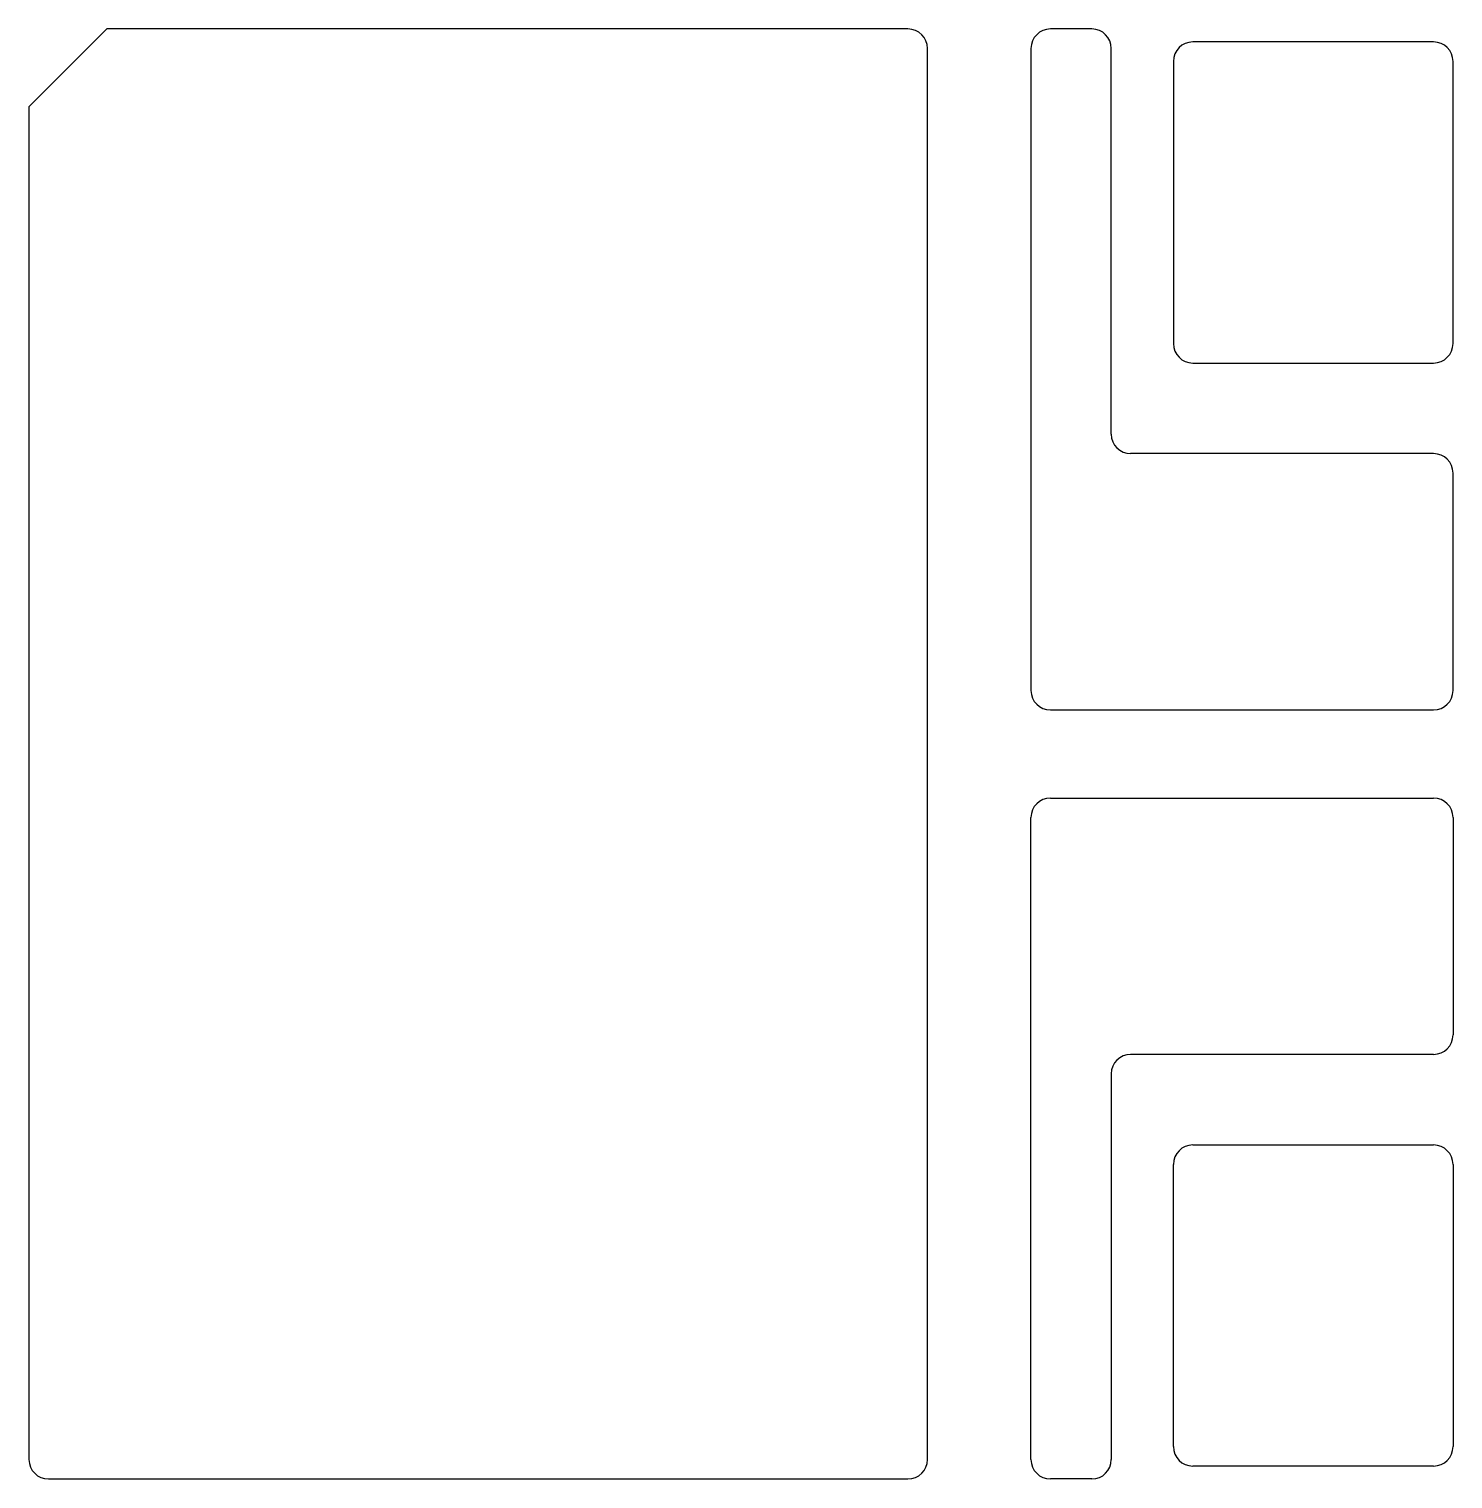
# Model space of a CAD drawing. Header units: millimetres. Extents: x 90.65 to 96.15, y 129.48 to 135.08.
import ezdxf

# ---------------------------------------------------------------- set-up
doc = ezdxf.new("R2010")
doc.units = ezdxf.units.MM
doc.layers.add('Default', color=7, linetype='Continuous')

msp = doc.modelspace()

# ---------------------------------------------------------------- linework, layer by layer
at = {"layer": 'Default', "color": 7, "linetype": 'Continuous'}
for p, q in [((90.9532, 135.08), (90.6532, 134.78)), ((94.0482, 135.08), (90.9532, 135.08)), ((94.7582, 135.08), (94.5982, 135.08)), ((96.0782, 135.03), (95.1482, 135.03)), ((94.1232, 129.555), (94.1232, 135.005)), ((94.5232, 135.005), (94.5232, 132.525)), ((94.8332, 133.515), (94.8332, 135.005)), ((95.0732, 134.955), (95.0732, 133.865)), ((96.1532, 133.865), (96.1532, 134.955)), ((90.6532, 134.78), (90.6532, 129.555)), ((95.1482, 133.79), (96.0782, 133.79)), ((96.0782, 133.44), (94.9082, 133.44)), ((96.1532, 132.525), (96.1532, 133.365)), ((94.5982, 132.45), (96.0782, 132.45)), ((94.5982, 132.11), (96.0782, 132.11)), ((94.5232, 129.555), (94.5232, 132.035)), ((96.1532, 132.035), (96.1532, 131.195)), ((96.0782, 131.12), (94.9082, 131.12)), ((94.8332, 131.045), (94.8332, 129.555)), ((95.1482, 130.77), (96.0782, 130.77)), ((95.0732, 129.605), (95.0732, 130.695)), ((96.1532, 130.695), (96.1532, 129.605)), ((96.0782, 129.53), (95.1482, 129.53)), ((90.7282, 129.48), (94.0482, 129.48)), ((94.7582, 129.48), (94.5982, 129.48))]:
    msp.add_line(p, q, dxfattribs=at)
for centre, start, end in [((94.0482, 135.005), 0, 90), ((94.5982, 135.005), 90, 180), ((94.7582, 135.005), 0, 90), ((95.1482, 134.955), 90, 180), ((96.0782, 134.955), 0, 90), ((95.1482, 133.865), 180, 270), ((96.0782, 133.865), 270, 0), ((94.9082, 133.515), 180, 270), ((96.0782, 133.365), 0, 90), ((94.5982, 132.525), 180, 270), ((96.0782, 132.525), 270, 0), ((94.5982, 132.035), 90, 180), ((96.0782, 132.035), 0, 90), ((96.0782, 131.195), 270, 0), ((94.9082, 131.045), 90, 180), ((95.1482, 130.695), 90, 180), ((96.0782, 130.695), 0, 90), ((95.1482, 129.605), 180, 270), ((96.0782, 129.605), 270, 0), ((90.7282, 129.555), 180, 270), ((94.0482, 129.555), 270, 0), ((94.5982, 129.555), 180, 270), ((94.7582, 129.555), 270, 0)]:
    msp.add_arc(centre, 0.075, start, end, dxfattribs=at)

doc.saveas('drawing.dxf')
